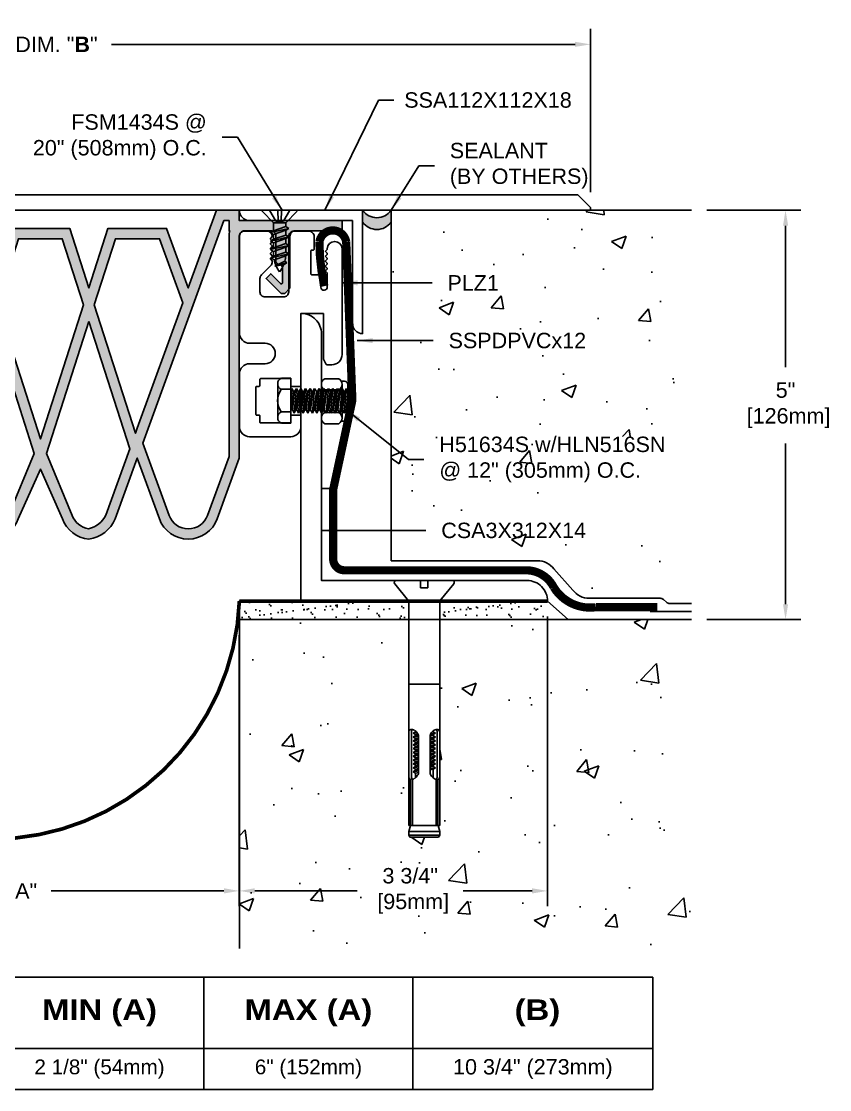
# Model space of a CAD drawing. Header units: inches. Extents: x -5.6 to 52.3, y -10.7 to 2.3.
# Drawn here: x 8.87 to 18.7, y -10.7 to 2.3 of the extents above; entities that cross this region are included whole.
import ezdxf

# ---------------------------------------------------------------- set-up
doc = ezdxf.new("R2010")
doc.units = ezdxf.units.IN
doc.header["$MEASUREMENT"] = 0
for name, color, linetype in [('Anchors', 4, 'Continuous'), ('Conditions', 1, 'Continuous'), ('Dimensions', 3, 'Continuous'), ('Fillers', 2, 'Continuous'), ('Metals', 7, 'Continuous'), ('Seal', 5, 'Continuous'), ('Text', 2, 'Continuous')]:
    doc.layers.add(name, color=color, linetype=linetype)
doc.styles.add('ARIAL', font='arial.ttf')
doc.styles.add('Arial Bold', font='')
doc.styles.get('Arial Bold').set_extended_font_data('Arial Black')
doc.dimstyles.new('Arial', dxfattribs={"dimscale": 1.5, "dimtxt": 0.125, "dimasz": 0.125, "dimexe": 0.125, "dimexo": 0.125, "dimgap": 0.125, "dimtad": 0, "dimtih": 1, "dimtoh": 1, "dimdec": 4, "dimzin": 0, "dimdsep": 46, "dimlunit": 4, "dimtxsty": 'ARIAL', "dimcen": 0.125, "dimadec": 0, "dimazin": 0, "dimtfac": 1, "dimtdec": 4, "dimtofl": 0, "dimtmove": 0, "dimatfit": 3, "dimfxl": 0, "dimfrac": 2, "dimtolj": 1, "dimtzin": 0, "dimarcsym": 0})
pattern_1 = [(37.5, (-1.61179, -9.02077), (-0.0062993, 0.1926824), [0, -0.152, 0, -0.17, 0, -0.1625]), (7.5, (-1.6118, -9.02077), (0.1769777, 0.2822146), [0, -0.082, 0, -0.137, 0, -0.0525]), (327.5, (-1.73479, -9.02077), (0.3114142, 0.0005659), [0, -0.05, 0, -0.18, 0, -0.235]), (317.5, (-1.7348, -9.02077), (0.3006127, 0.0877676), [0, -0.025, 0, -0.118, 0, -0.135])]
pattern_2 = [(50, (-1.6118, -9.0208), (1.79315, -0.15688), [0.1875, -2.0625]), (355, (-1.6118, -9.0208), (-0.34688, 1.88048), [0.15, -1.65]), (100.451, (-1.4624, -9.0338), (1.44627, 1.7236), [0.15935, -1.75286]), (46.184, (-1.6118, -8.5208), (2.6681, -0.4138), [0.28125, -3.09375]), (96.636, (-1.3894, -8.5553), (2.33666, 2.4353), [0.23903, -2.62928]), (351.184, (-1.6118, -8.5208), (2.33665, 2.4353), [0.225, -2.475]), (21, (-1.3618, -8.6458), (1.49227, -1.00655), [0.1875, -2.0625]), (326, (-1.3618, -8.6458), (0.60829, 1.81288), [0.15, -1.65]), (71.451, (-1.2374, -8.7297), (2.10056, 0.80633), [0.15935, -1.75286]), (37.5, (-1.6118, -9.0208), (0.0304, 0.832235), [0, -1.63, 0, -1.675, 0, -1.65625]), (7.5, (-1.6118, -9.0208), (0.657674, 0.98603), [0, -0.955, 0, -1.5925, 0, -0.63125]), (327.5, (-2.1693, -9.0208), (1.334556, -0.056387), [0, -0.625, 0, -1.95, 0, -2.5875]), (317.5, (-2.4193, -9.0208), (1.457965, 0.25026), [0, -0.8125, 0, -1.295, 0, -1.8375])]

# ---------------------------------------------------------------- blocks, each defined once
blk = doc.blocks.new('PLZ1')
blk.add_lwpolyline([(0.265, 0, -0.414214), (0.275, -0.01), (0.275, -0.56, 0.131652), (0.276, -0.565), (0.308, -0.62, 0.267949), (0.317, -0.625), (0.375, -0.625, 0.414214), (0.5, -0.5), (0.5, 0.785, 1), (0.32, 0.785, -0.198912), (0.317, 0.778), (0.301, 0.762, 0.414214), (0.301, 0.748), (0.317, 0.732, -0.198912), (0.32, 0.725, -0.198912), (0.317, 0.718), (0.301, 0.702, 0.414214), (0.301, 0.688), (0.317, 0.672, -0.198912), (0.32, 0.665, -0.198912), (0.317, 0.658), (0.301, 0.642, 0.414214), (0.301, 0.628), (0.317, 0.612, -0.198912), (0.32, 0.605, -0.198912), (0.317, 0.598), (0.301, 0.582, 0.414214), (0.301, 0.568), (0.317, 0.552, -0.198912), (0.32, 0.545, -0.198912), (0.317, 0.538), (0.301, 0.522, 0.414214), (0.301, 0.508), (0.317, 0.492, -0.198912), (0.32, 0.485), (0.32, 0.322, -0.93609), (0.24, 0.317), (0.221, 0.461, 0.376062), (0.211, 0.47), (0.13, 0.47, -0.414214), (0.12, 0.48), (0.12, 0.76, -0.414214), (0.13, 0.77), (0.15, 0.77, 0.414214), (0.16, 0.78), (0.16, 0.937, 0.414214), (0.097, 1), (-0.088, 1, 0.414214), (-0.15, 0.937), (-0.15, 0.262, -0.414214), (-0.213, 0.2), (-0.438, 0.2, -0.414214), (-0.5, 0.262), (-0.5, 0.424, -0.198912), (-0.482, 0.468), (-0.368, 0.582, 0.198912), (-0.35, 0.626), (-0.35, 0.637, 0.198912), (-0.353, 0.645), (-0.369, 0.66, -0.414214), (-0.369, 0.675), (-0.353, 0.69, 0.198912), (-0.35, 0.697, 0.198912), (-0.353, 0.705), (-0.369, 0.72, -0.414214), (-0.369, 0.735), (-0.353, 0.75, 0.198912), (-0.35, 0.757, 0.198912), (-0.353, 0.765), (-0.369, 0.78, -0.414214), (-0.369, 0.795), (-0.353, 0.81, 0.198912), (-0.35, 0.817, 0.198912), (-0.353, 0.825), (-0.369, 0.84, -0.414214), (-0.369, 0.855), (-0.353, 0.87, 0.198912), (-0.35, 0.877, 0.198912), (-0.353, 0.885), (-0.369, 0.9, -0.414214), (-0.369, 0.915), (-0.353, 0.93, 0.198912), (-0.35, 0.937, 0.414214), (-0.413, 1), (-0.688, 1, 0.414214), (-0.75, 0.937), (-0.75, -0.238, 0.414214), (-0.625, -0.363), (-0.438, -0.363, -1), (-0.438, -0.613), (-0.625, -0.613, 0.414214), (-0.75, -0.737), (-0.75, -1.375, 0.414214), (-0.625, -1.5), (-0.125, -1.5, 0.414214), (0, -1.375), (0, -1.248, 0.414214), (-0.01, -1.238), (-0.115, -1.238, 0.414214), (-0.125, -1.248), (-0.125, -1.323, -0.414214), (-0.135, -1.333), (-0.49, -1.333, -0.414214), (-0.5, -1.323), (-0.5, -1.248, 0.414214), (-0.51, -1.238), (-0.54, -1.238, -0.414214), (-0.55, -1.228), (-0.55, -0.898, -0.414214), (-0.54, -0.888), (-0.51, -0.888, 0.414214), (-0.5, -0.878), (-0.5, -0.803, -0.414214), (-0.49, -0.793), (-0.135, -0.793, -0.414214), (-0.125, -0.803), (-0.125, -0.878, 0.414214), (-0.115, -0.888), (-0.01, -0.888, 0.414214), (0, -0.878), (0, -0.01, -0.414214), (0.01, 0)], format="xyb", close=True)
blk = doc.blocks.new('SSSA38278')
for p, q in [((-0.341, 0), (-0.045, 0)), ((-0.045, 0), (-0.045, -0.09)), ((0.045, 0), (0.341, 0)), ((0.045, 0), (0.045, -0.09)), ((-0.191, -0.246), (-0.36, -0.039)), ((-0.045, -0.09), (0.045, -0.09)), ((0.191, -0.246), (0.36, -0.039)), ((-0.187, -0.256), (-0.187, -2.982)), ((0.188, -0.256), (0.188, -2.982)), ((-0.187, -1.262), (0.188, -1.262)), ((-0.157, -1.843), (-0.157, -2.387)), ((-0.135, -1.857), (-0.108, -1.84)), ((-0.135, -1.857), (-0.089, -1.849)), ((-0.135, -1.857), (-0.108, -1.873)), ((-0.135, -1.904), (-0.108, -1.887)), ((-0.135, -1.904), (-0.071, -1.893)), ((-0.135, -1.904), (-0.108, -1.92)), ((-0.135, -1.951), (-0.108, -1.934)), ((-0.135, -1.951), (-0.07, -1.94)), ((-0.108, -1.83), (-0.108, -1.84)), ((-0.108, -1.84), (-0.098, -1.838)), ((-0.078, -1.867), (-0.108, -1.873)), ((-0.108, -1.873), (-0.108, -1.887)), ((-0.108, -1.887), (-0.073, -1.88)), ((-0.07, -1.912), (-0.108, -1.92)), ((-0.108, -1.92), (-0.108, -1.934)), ((-0.108, -1.934), (-0.07, -1.926)), ((-0.07, -1.896), (-0.07, -2.334)), ((0.071, -1.895), (0.108, -1.887)), ((0.071, -1.896), (0.071, -2.334)), ((0.071, -1.915), (0.135, -1.904)), ((0.071, -1.915), (0.135, -1.904)), ((0.108, -1.92), (0.071, -1.928)), ((0.071, -1.942), (0.108, -1.934)), ((0.108, -1.873), (0.072, -1.881)), ((0.078, -1.867), (0.135, -1.857)), ((0.093, -1.844), (0.108, -1.84)), ((0.108, -1.83), (0.108, -1.84)), ((0.135, -1.857), (0.108, -1.84)), ((0.135, -1.857), (0.108, -1.873)), ((0.108, -1.873), (0.108, -1.887)), ((0.135, -1.904), (0.108, -1.887)), ((0.135, -1.904), (0.108, -1.92)), ((0.108, -1.92), (0.108, -1.934)), ((0.135, -1.951), (0.108, -1.934)), ((0.158, -1.843), (0.158, -2.387)), ((-0.135, -1.951), (-0.108, -1.967)), ((-0.135, -1.998), (-0.108, -1.981)), ((-0.135, -1.998), (-0.07, -1.986)), ((-0.135, -1.998), (-0.108, -2.014)), ((-0.135, -2.044), (-0.108, -2.028)), ((-0.135, -2.044), (-0.07, -2.033)), ((-0.135, -2.044), (-0.108, -2.061)), ((-0.135, -2.091), (-0.108, -2.075)), ((-0.07, -1.959), (-0.108, -1.967)), ((-0.108, -1.967), (-0.108, -1.981)), ((-0.108, -1.981), (-0.07, -1.973)), ((-0.07, -2.006), (-0.108, -2.014)), ((-0.108, -2.014), (-0.108, -2.028)), ((-0.108, -2.028), (-0.07, -2.02)), ((-0.07, -2.053), (-0.108, -2.061)), ((-0.108, -2.061), (-0.108, -2.075)), ((-0.108, -2.075), (-0.07, -2.067)), ((0.071, -1.962), (0.135, -1.951)), ((0.108, -1.967), (0.071, -1.975)), ((0.071, -1.989), (0.108, -1.981)), ((0.071, -2.009), (0.135, -1.998)), ((0.108, -2.014), (0.071, -2.022)), ((0.071, -2.036), (0.108, -2.028)), ((0.071, -2.056), (0.135, -2.044)), ((0.108, -2.061), (0.071, -2.069)), ((0.071, -2.083), (0.108, -2.075)), ((0.135, -1.951), (0.108, -1.967)), ((0.108, -1.967), (0.108, -1.981)), ((0.135, -1.998), (0.108, -1.981)), ((0.135, -1.998), (0.108, -2.014)), ((0.108, -2.014), (0.108, -2.028)), ((0.135, -2.044), (0.108, -2.028)), ((0.135, -2.044), (0.108, -2.061)), ((0.108, -2.061), (0.108, -2.075)), ((0.135, -2.091), (0.108, -2.075)), ((-0.135, -2.091), (-0.07, -2.08)), ((-0.135, -2.091), (-0.108, -2.108)), ((-0.135, -2.138), (-0.108, -2.122)), ((-0.135, -2.138), (-0.07, -2.127)), ((-0.135, -2.138), (-0.108, -2.155)), ((-0.135, -2.185), (-0.108, -2.169)), ((-0.135, -2.185), (-0.07, -2.174)), ((-0.135, -2.185), (-0.108, -2.202)), ((-0.07, -2.1), (-0.108, -2.108)), ((-0.108, -2.108), (-0.108, -2.122)), ((-0.108, -2.122), (-0.07, -2.114)), ((-0.07, -2.147), (-0.108, -2.155)), ((-0.108, -2.155), (-0.108, -2.169)), ((-0.108, -2.169), (-0.07, -2.16)), ((-0.07, -2.193), (-0.108, -2.202)), ((-0.108, -2.202), (-0.108, -2.215)), ((-0.108, -2.215), (-0.07, -2.207)), ((0.071, -2.103), (0.135, -2.091)), ((0.108, -2.108), (0.071, -2.116)), ((0.071, -2.13), (0.108, -2.122)), ((0.071, -2.149), (0.135, -2.138)), ((0.108, -2.155), (0.071, -2.163)), ((0.071, -2.177), (0.108, -2.169)), ((0.071, -2.196), (0.135, -2.185)), ((0.108, -2.202), (0.071, -2.21)), ((0.135, -2.091), (0.108, -2.108)), ((0.108, -2.108), (0.108, -2.122)), ((0.135, -2.138), (0.108, -2.122)), ((0.135, -2.138), (0.108, -2.155)), ((0.108, -2.155), (0.108, -2.169)), ((0.135, -2.185), (0.108, -2.169)), ((0.135, -2.185), (0.108, -2.202)), ((0.108, -2.202), (0.108, -2.215)), ((-0.135, -2.232), (-0.108, -2.215)), ((-0.135, -2.232), (-0.07, -2.221)), ((-0.135, -2.232), (-0.108, -2.248)), ((-0.135, -2.279), (-0.108, -2.262)), ((-0.135, -2.279), (-0.07, -2.268)), ((-0.135, -2.279), (-0.108, -2.295)), ((-0.135, -2.326), (-0.108, -2.309)), ((-0.135, -2.326), (-0.07, -2.315)), ((-0.135, -2.326), (-0.108, -2.342)), ((-0.07, -2.24), (-0.108, -2.248)), ((-0.108, -2.248), (-0.108, -2.262)), ((-0.108, -2.262), (-0.07, -2.254)), ((-0.07, -2.287), (-0.108, -2.295)), ((-0.108, -2.295), (-0.108, -2.309)), ((-0.108, -2.309), (-0.07, -2.301)), ((-0.07, -2.334), (-0.108, -2.342)), ((0.071, -2.224), (0.108, -2.215)), ((0.071, -2.243), (0.135, -2.232)), ((0.108, -2.248), (0.071, -2.257)), ((0.071, -2.27), (0.108, -2.262)), ((0.071, -2.29), (0.135, -2.279)), ((0.108, -2.295), (0.071, -2.303)), ((0.135, -2.232), (0.108, -2.215)), ((0.135, -2.232), (0.108, -2.248)), ((0.108, -2.248), (0.108, -2.262)), ((0.135, -2.279), (0.108, -2.262)), ((0.135, -2.279), (0.108, -2.295)), ((0.108, -2.295), (0.108, -2.401)), ((-0.166, -2.42), (-0.166, -2.982)), ((-0.143, -2.42), (-0.143, -2.982)), ((-0.108, -2.342), (-0.108, -2.401)), ((0.143, -2.42), (0.143, -2.982)), ((0.166, -2.42), (0.166, -2.982)), ((-0.187, -3.053), (-0.168, -2.982)), ((-0.187, -2.982), (0.188, -2.982)), ((0.168, -2.982), (0.188, -3.053)), ((-0.187, -3.053), (0.188, -3.053)), ((-0.187, -3.053), (-0.187, -3.099)), ((-0.187, -3.099), (0.188, -3.099)), ((-0.187, -3.099), (-0.174, -3.123)), ((0.188, -3.099), (0.174, -3.123)), ((0.188, -3.053), (0.188, -3.099)), ((-0.174, -3.123), (0.174, -3.123))]:
    blk.add_line(p, q)
for centre, radius, start, end in [((-0.341, -0.024), 0.0239, 90, 219.032), ((0.341, -0.024), 0.0239, 320.968, 90), ((-0.202, -0.256), 0.015, 0, 39.1666), ((0.203, -0.256), 0.015, 140.8334, 180), ((-0.159, -1.839), 0.0276, 135, 168.9394), ((-0.159, -1.839), 0.0276, 101.0606, 135), ((-0.155, -1.863), 0.0524, 76.6123, 101.0606), ((-0.129, -1.839), 0.0276, 135, 168.9394), ((-0.129, -1.839), 0.0276, 110.9085, 135), ((-0.161, -1.888), 0.0783, 59.3028, 76.6123), ((0.161, -1.888), 0.0783, 103.3877, 120.6972), ((0.129, -1.839), 0.0276, 45, 69.0915), ((0.155, -1.863), 0.0524, 78.9394, 103.3877), ((0.129, -1.839), 0.0276, 11.0606, 45), ((0.159, -1.839), 0.0276, 45, 78.9394), ((0.159, -1.839), 0.0276, 11.0606, 45), ((-0.135, -1.843), 0.0524, 168.9394, 180), ((-0.105, -1.843), 0.0524, 168.9394, 180), ((-0.179, -1.919), 0.114, 45, 59.3028), ((-0.179, -1.919), 0.114, 30.6972, 45), ((-0.148, -1.901), 0.0783, 13.3877, 30.6972), ((-0.123, -1.895), 0.0524, 358.2993, 13.3877), ((0.123, -1.895), 0.0524, 166.6123, 181.7007), ((0.148, -1.901), 0.0783, 149.3028, 166.6123), ((0.179, -1.919), 0.114, 135, 149.3028), ((0.179, -1.919), 0.114, 120.6972, 135), ((0.105, -1.843), 0.0524, 360, 11.0606), ((0.135, -1.843), 0.0524, 0, 11.0606), ((-0.123, -2.335), 0.0524, 346.6123, 1.7007), ((0.123, -2.335), 0.0524, 178.2993, 193.3877), ((-0.135, -2.387), 0.0524, 180, 191.0606), ((-0.159, -2.392), 0.0276, 191.0606, 225), ((-0.159, -2.392), 0.0276, 225, 258.9394), ((-0.155, -2.367), 0.0524, 258.9394, 283.3877), ((-0.105, -2.387), 0.0524, 180, 191.0606), ((-0.129, -2.392), 0.0276, 191.0606, 225), ((-0.129, -2.392), 0.0276, 225, 249.0915), ((-0.161, -2.342), 0.0783, 283.3877, 300.6972), ((-0.179, -2.311), 0.114, 300.6972, 315), ((-0.179, -2.311), 0.114, 315, 329.3028), ((-0.148, -2.329), 0.0783, 329.3028, 346.6123), ((0.148, -2.329), 0.0783, 193.3877, 210.6972), ((0.179, -2.311), 0.114, 210.6972, 225), ((0.179, -2.311), 0.114, 225, 239.3028), ((0.161, -2.342), 0.0783, 239.3028, 256.6123), ((0.129, -2.392), 0.0276, 290.9085, 315), ((0.155, -2.367), 0.0524, 256.6123, 281.0606), ((0.129, -2.392), 0.0276, 315, 348.9394), ((0.105, -2.387), 0.0524, 348.9394, 0), ((0.159, -2.392), 0.0276, 281.0606, 315), ((0.159, -2.392), 0.0276, 315, 348.9394), ((0.135, -2.387), 0.0524, 348.9394, 360)]:
    blk.add_arc(centre, radius, start, end)
blk = doc.blocks.new('*D2')
at = {"layer": 'Defpoints', "color": 0}
for p in [(5.5, -5.603), (11.522, -5.603), (11.522, -8.281)]:
    blk.add_point(p, dxfattribs=at)
at = {"layer": 'Dimensions', "color": 0, "lineweight": -2}
for p, q in [((5.5, -5.79), (5.5, -8.468)), ((11.522, -5.79), (11.522, -8.468)), ((5.688, -8.281), (7.904, -8.281)), ((11.335, -8.281), (9.233, -8.281))]:
    blk.add_line(p, q, dxfattribs=at)
at = {"layer": 'Dimensions', "color": 0}
for points in [[(5.688, -8.249), (5.688, -8.312), (5.5, -8.281)], [(11.335, -8.249), (11.335, -8.312), (11.522, -8.281)]]:
    blk.add_solid(points, dxfattribs=at)
at = {"layer": 'Dimensions', "color": 0, "insert": (8.569, -8.281), "char_height": 0.1875, "attachment_point": 5, "style": 'ARIAL'}
blk.add_mtext('\\A1;DIM. "A"', dxfattribs=at)
blk = doc.blocks.new('*D5')
at = {"layer": 'Defpoints', "color": 0}
for p in [(15.272, -4.755), (11.522, -4.98), (15.272, -8.281)]:
    blk.add_point(p, dxfattribs=at)
at = {"layer": 'Dimensions', "color": 0, "lineweight": -2}
for p, q in [((15.272, -4.943), (15.272, -8.468)), ((11.522, -5.168), (11.522, -8.468)), ((11.71, -8.281), (12.957, -8.281)), ((15.085, -8.281), (14.244, -8.281))]:
    blk.add_line(p, q, dxfattribs=at)
at = {"layer": 'Dimensions', "color": 0}
for points in [[(11.71, -8.249), (11.71, -8.312), (11.522, -8.281)], [(15.085, -8.249), (15.085, -8.312), (15.272, -8.281)]]:
    blk.add_solid(points, dxfattribs=at)
at = {"layer": 'Dimensions', "color": 0, "insert": (13.601, -8.281), "char_height": 0.1875, "attachment_point": 5, "style": 'ARIAL'}
blk.add_mtext('\\A1;3 3/4"\\P [95mm]', dxfattribs=at)
blk = doc.blocks.new('*D11')
at = {"layer": 'Defpoints', "color": 0}
for p in [(17.022, 0), (17.022, -4.98), (18.168, -4.98)]:
    blk.add_point(p, dxfattribs=at)
at = {"layer": 'Dimensions', "color": 0, "lineweight": -2}
for p, q in [((17.21, 0), (18.356, 0)), ((18.168, -0.188), (18.168, -1.909)), ((18.168, -4.793), (18.168, -2.837)), ((17.21, -4.98), (18.356, -4.98))]:
    blk.add_line(p, q, dxfattribs=at)
at = {"layer": 'Dimensions', "color": 0}
for points in [[(18.137, -0.188), (18.2, -0.188), (18.168, 0)], [(18.137, -4.793), (18.2, -4.793), (18.168, -4.98)]]:
    blk.add_solid(points, dxfattribs=at)
at = {"layer": 'Dimensions', "color": 0, "insert": (18.168, -2.373), "char_height": 0.1875, "attachment_point": 5, "style": 'ARIAL'}
blk.add_mtext('\\A1;5"\\P [126mm]', dxfattribs=at)
blk = doc.blocks.new('CSA3X312X14')
blk.add_lwpolyline([(0.25, 3.25, 0.414214), (0, 3.5), (0, 0), (3, 0, 0.414214), (2.75, 0.25), (0.25, 0.25)], format="xyb", close=True)
blk = doc.blocks.new('SSA112X112X18')
blk.add_lwpolyline([(0, 0), (-1.5, 0), (-1.5, -1.5, 0.414214), (-1.375, -1.375), (-1.375, -0.125), (-0.125, -0.125, 0.414214)], format="xyb", close=True)
blk = doc.blocks.new('Sealant')
blk.add_hatch(color=253).paths.add_polyline_path([(0, 0, -0.522486), (-0.347, 0), (-0.347, -0.143, 0.522486), (0, -0.143)])
for centre in [(-0.174, 0.121), (-0.174, -0.022)]:
    blk.add_arc(centre, 0.211, 214.8271, 325.1729)
blk = doc.blocks.new('FSM1434S')
for p, q in [((0.202, 0), (-0.202, 0)), ((-0.122, 0), (-0.046, -0.132)), ((-0.024, 0), (-0.019, -0.132)), ((0.024, 0), (0.019, -0.132)), ((0.122, 0), (0.046, -0.132)), ((-0.209, -0.016), (-0.075, -0.154)), ((0.209, -0.016), (0.075, -0.154)), ((-0.112, -0.221), (-0.075, -0.2)), ((0.113, -0.273), (-0.112, -0.221)), ((-0.112, -0.221), (-0.075, -0.243)), ((-0.075, -0.154), (0.075, -0.154)), ((-0.075, -0.154), (-0.075, -0.2)), ((0.075, -0.251), (-0.075, -0.2)), ((-0.075, -0.243), (-0.075, -0.246)), ((-0.075, -0.243), (-0.075, -0.303)), ((-0.075, -0.243), (0.075, -0.295)), ((-0.046, -0.132), (0.046, -0.132)), ((0.075, -0.154), (0.075, -0.251)), ((0.113, -0.273), (0.075, -0.251)), ((-0.112, -0.325), (-0.075, -0.303)), ((0.113, -0.376), (-0.112, -0.325)), ((-0.112, -0.325), (-0.075, -0.346)), ((0.075, -0.354), (-0.075, -0.303)), ((-0.075, -0.346), (0.075, -0.398)), ((-0.075, -0.346), (-0.075, -0.406)), ((0.113, -0.273), (0.075, -0.295)), ((0.075, -0.295), (0.075, -0.298)), ((0.075, -0.295), (0.075, -0.354)), ((0.113, -0.376), (0.075, -0.354)), ((0.113, -0.376), (0.075, -0.398)), ((-0.112, -0.428), (-0.075, -0.406)), ((0.113, -0.479), (-0.112, -0.428)), ((-0.112, -0.428), (-0.075, -0.449)), ((-0.112, -0.531), (-0.075, -0.509)), ((0.075, -0.458), (-0.075, -0.406)), ((-0.075, -0.509), (-0.075, -0.449)), ((-0.075, -0.449), (0.075, -0.501)), ((0.073, -0.56), (-0.075, -0.509)), ((0.075, -0.398), (0.075, -0.458)), ((0.113, -0.479), (0.075, -0.458)), ((0.113, -0.479), (0.075, -0.501)), ((0.075, -0.524), (0.075, -0.501)), ((0.105, -0.581), (-0.112, -0.531)), ((-0.112, -0.531), (-0.075, -0.553)), ((-0.089, -0.64), (-0.063, -0.619)), ((0.058, -0.681), (-0.089, -0.64)), ((-0.089, -0.64), (-0.051, -0.661)), ((-0.075, -0.553), (0.067, -0.602)), ((0.058, -0.681), (-0.063, -0.619)), ((0.105, -0.581), (0.067, -0.602)), ((0.105, -0.581), (0.073, -0.56)), ((-0.051, -0.661), (0.058, -0.681))]:
    blk.add_line(p, q)
for centre, radius, start, end in [((-0.202, -0.01), 0.0096, 90, 224.3206), ((0.202, -0.01), 0.0096, 315.6794, 90), ((0.298, -0.526), 0.373, 184.1974, 194.4309), ((-0.298, -0.526), 0.373, 336.5004, 348.2654), ((-0.298, -0.526), 0.373, 354.6624, 0.1882), ((0.298, -0.526), 0.373, 201.2487, 216.9667), ((-0.298, -0.526), 0.373, 323.0333, 335.8104)]:
    blk.add_arc(centre, radius, start, end)
blk = doc.blocks.new('HLN516SN')
for p, q in [((-0.242, 0.244), (-0.242, 0.283)), ((-0.205, 0.32), (0.205, 0.32)), ((0.242, 0.244), (0.242, 0.283)), ((-0.274, 0.213), (-0.274, 0.04)), ((-0.205, 0.253), (0.205, 0.253)), ((-0.137, 0.04), (-0.137, 0.213)), ((0.137, 0.04), (0.137, 0.213)), ((0.274, 0.213), (0.274, 0.04)), ((-0.205, 0), (0.205, 0))]:
    blk.add_line(p, q)
for centre, radius, start, end in [((-0.205, 0.283), 0.037, 90, 180), ((0.205, 0.283), 0.037, 0, 90), ((-0.205, 0.175), 0.0783, 29.0208, 150.9792), ((0, 0.001), 0.253, 57.1911, 122.8089), ((0.205, 0.175), 0.0783, 29.0208, 150.9792), ((-0.205, 0.078), 0.0783, 209.0208, 330.9792), ((0, 0.253), 0.253, 237.1911, 302.8089), ((0.205, 0.078), 0.0783, 209.0208, 330.9792)]:
    blk.add_arc(centre, radius, start, end)
blk = doc.blocks.new('H51634S')
for p, q in [((-0.206, 0.158), (0.206, 0.158)), ((-0.275, 0.114), (-0.275, 0)), ((-0.275, 0), (0.275, 0)), ((-0.15, -0.013), (-0.127, 0)), ((-0.15, -0.013), (-0.008, 0)), ((-0.138, 0), (-0.138, 0.114)), ((0.124, 0), (0.113, -0.007)), ((0.137, 0), (0.137, 0.114)), ((0.275, 0.114), (0.275, 0)), ((-0.15, -0.013), (-0.113, -0.034)), ((-0.15, -0.069), (0.15, -0.041)), ((-0.15, -0.069), (-0.113, -0.047)), ((-0.15, -0.069), (-0.113, -0.09)), ((-0.15, -0.124), (0.15, -0.096)), ((-0.15, -0.124), (-0.113, -0.103)), ((-0.15, -0.124), (-0.113, -0.145)), ((0.113, -0.007), (-0.113, -0.034)), ((-0.113, -0.047), (0.113, -0.02)), ((-0.113, -0.047), (-0.113, -0.034)), ((0.113, -0.062), (-0.113, -0.09)), ((-0.113, -0.103), (0.113, -0.075)), ((-0.113, -0.103), (-0.113, -0.09)), ((0.113, -0.118), (-0.113, -0.145)), ((0.113, -0.02), (0.113, -0.007)), ((0.15, -0.041), (0.113, -0.02)), ((0.15, -0.041), (0.113, -0.062)), ((0.113, -0.075), (0.113, -0.062)), ((0.15, -0.096), (0.113, -0.075)), ((0.15, -0.096), (0.113, -0.118)), ((0.113, -0.131), (0.113, -0.118)), ((-0.15, -0.18), (0.15, -0.152)), ((-0.15, -0.18), (-0.113, -0.159)), ((-0.15, -0.18), (-0.113, -0.201)), ((-0.15, -0.235), (0.15, -0.208)), ((-0.15, -0.235), (-0.113, -0.214)), ((-0.15, -0.235), (-0.113, -0.257)), ((-0.113, -0.159), (0.113, -0.131)), ((-0.113, -0.159), (-0.113, -0.145)), ((0.113, -0.173), (-0.113, -0.201)), ((-0.113, -0.214), (0.113, -0.186)), ((-0.113, -0.214), (-0.113, -0.201)), ((0.113, -0.229), (-0.113, -0.257)), ((-0.113, -0.27), (0.113, -0.242)), ((-0.113, -0.27), (-0.113, -0.257)), ((0.15, -0.152), (0.113, -0.131)), ((0.15, -0.152), (0.113, -0.173)), ((0.113, -0.186), (0.113, -0.173)), ((0.15, -0.208), (0.113, -0.186)), ((0.15, -0.208), (0.113, -0.229)), ((0.113, -0.242), (0.113, -0.229)), ((0.15, -0.263), (0.113, -0.242)), ((-0.15, -0.291), (0.15, -0.263)), ((-0.15, -0.291), (-0.113, -0.27)), ((-0.15, -0.291), (-0.113, -0.312)), ((-0.15, -0.346), (0.15, -0.319)), ((-0.15, -0.346), (-0.113, -0.325)), ((-0.15, -0.346), (-0.113, -0.368)), ((-0.15, -0.402), (0.15, -0.374)), ((-0.15, -0.402), (-0.113, -0.381)), ((0.113, -0.284), (-0.113, -0.312)), ((-0.113, -0.325), (0.113, -0.297)), ((-0.113, -0.325), (-0.113, -0.312)), ((0.113, -0.34), (-0.113, -0.368)), ((-0.113, -0.381), (0.113, -0.353)), ((-0.113, -0.381), (-0.113, -0.368)), ((0.15, -0.263), (0.113, -0.284)), ((0.113, -0.297), (0.113, -0.284)), ((0.15, -0.319), (0.113, -0.297)), ((0.15, -0.319), (0.113, -0.34)), ((0.113, -0.353), (0.113, -0.34)), ((0.15, -0.374), (0.113, -0.353)), ((0.15, -0.374), (0.113, -0.395)), ((-0.15, -0.402), (-0.113, -0.423)), ((-0.15, -0.458), (0.15, -0.43)), ((-0.15, -0.458), (-0.113, -0.436)), ((-0.15, -0.458), (-0.113, -0.479)), ((-0.15, -0.513), (0.15, -0.485)), ((-0.15, -0.513), (-0.113, -0.492)), ((-0.15, -0.513), (-0.113, -0.534)), ((0.113, -0.395), (-0.113, -0.423)), ((-0.113, -0.436), (0.113, -0.409)), ((-0.113, -0.436), (-0.113, -0.423)), ((0.113, -0.451), (-0.113, -0.479)), ((-0.113, -0.492), (0.113, -0.464)), ((-0.113, -0.492), (-0.113, -0.479)), ((0.113, -0.507), (-0.113, -0.534)), ((-0.113, -0.547), (0.113, -0.52)), ((0.113, -0.409), (0.113, -0.395)), ((0.15, -0.43), (0.113, -0.409)), ((0.15, -0.43), (0.113, -0.451)), ((0.113, -0.464), (0.113, -0.451)), ((0.15, -0.485), (0.113, -0.464)), ((0.15, -0.485), (0.113, -0.507)), ((0.113, -0.52), (0.113, -0.507)), ((0.15, -0.541), (0.113, -0.52)), ((-0.15, -0.569), (0.15, -0.541)), ((-0.15, -0.569), (-0.113, -0.547)), ((-0.15, -0.569), (-0.113, -0.59)), ((-0.15, -0.624), (0.15, -0.596)), ((-0.15, -0.624), (-0.113, -0.603)), ((-0.15, -0.624), (-0.113, -0.645)), ((-0.113, -0.547), (-0.113, -0.534)), ((0.113, -0.562), (-0.113, -0.59)), ((-0.113, -0.603), (0.113, -0.575)), ((-0.113, -0.603), (-0.113, -0.59)), ((0.113, -0.618), (-0.113, -0.645)), ((-0.113, -0.659), (0.113, -0.631)), ((-0.113, -0.659), (-0.113, -0.645)), ((0.15, -0.541), (0.113, -0.562)), ((0.113, -0.575), (0.113, -0.562)), ((0.15, -0.596), (0.113, -0.575)), ((0.15, -0.596), (0.113, -0.618)), ((0.113, -0.631), (0.113, -0.618)), ((0.15, -0.652), (0.113, -0.631)), ((-0.15, -0.68), (0.15, -0.652)), ((-0.15, -0.68), (-0.113, -0.659)), ((-0.15, -0.68), (-0.113, -0.701)), ((-0.15, -0.735), (0.15, -0.708)), ((-0.15, -0.735), (-0.113, -0.714)), ((-0.15, -0.735), (-0.124, -0.75)), ((-0.124, -0.75), (0.06, -0.75)), ((0.113, -0.673), (-0.113, -0.701)), ((-0.113, -0.714), (0.113, -0.686)), ((-0.113, -0.714), (-0.113, -0.701)), ((0.113, -0.729), (-0.06, -0.75)), ((0.113, -0.729), (0.06, -0.75)), ((0.15, -0.652), (0.113, -0.673)), ((0.113, -0.686), (0.113, -0.673)), ((0.15, -0.708), (0.113, -0.686)), ((0.15, -0.708), (0.113, -0.729))]:
    blk.add_line(p, q)
for centre, radius, start, end in [((-0.206, 0.083), 0.0757, 24.7615, 155.2385), ((0, -0.078), 0.237, 54.5107, 125.4893), ((0.206, 0.083), 0.0757, 24.7615, 155.2385)]:
    blk.add_arc(centre, radius, start, end)
for p in [(-0.113, -0.047), (-0.113, -0.103), (-0.113, -0.159), (-0.113, -0.214), (-0.113, -0.27), (-0.113, -0.325), (-0.113, -0.381), (-0.113, -0.436), (-0.113, -0.492), (-0.113, -0.547), (-0.113, -0.603), (-0.113, -0.659), (-0.113, -0.714)]:
    blk.add_point(p)
blk = doc.blocks.new('*T19')
at = {"layer": 'Conditions', "color": 0, "linetype": 'ByBlock', "lineweight": -2}
for p, q in [((0, 0), (16.256, 0)), ((0, 0), (0, -1.369)), ((3.168, 0), (3.168, -1.369)), ((5.71, 0), (5.71, -1.369)), ((8.253, 0), (8.253, -1.369)), ((10.796, 0), (10.796, -1.369)), ((13.339, 0), (13.339, -1.369)), ((16.256, 0), (16.256, -1.369)), ((0, -0.869), (16.256, -0.869)), ((0, -1.369), (16.256, -1.369))]:
    blk.add_line(p, q, dxfattribs=at)
at = {"layer": 'Conditions', "color": 2, "attachment_point": 5}
for s, insert, char_height, width, style in [('{\\fArial Black|b0|i0|c0|p34;NOMINAL (A)}', (6.982, -0.434), 0.25, 2.42275, 'ARIAL'), ('{\\fArial Black|b0|i0|c0|p34;MIN (A)}', (9.525, -0.434), 0.25, 2.42275, 'ARIAL'), ('{\\fArial Black|b0|i0|c0|p34;MAX (A)}', (12.067, -0.434), 0.25, 2.42275, 'ARIAL'), (' (B)', (14.798, -0.434), 0.25, 2.79775, 'Arial Bold'), ('{\\fArial Black|b0|i0|c0|p34;MODEL}', (1.584, -0.434), 0.25, 3.04775, 'ARIAL'), ('{\\fArial Black|b0|i0|c0|p34;MOVEMENT}', (4.439, -0.434), 0.25, 2.42275, 'ARIAL'), ('SSPD-600 x 5P', (1.584, -1.119), 0.18, 3.04775, 'ARIAL'), ('3 7/8" (98mm)', (4.439, -1.119), 0.18, 2.42275, 'ARIAL'), ('3 1/2" (89mm)', (6.982, -1.119), 0.18, 2.42275, 'ARIAL'), ('2 1/8" (54mm)', (9.525, -1.119), 0.18, 2.42275, 'ARIAL'), ('6" (152mm)', (12.067, -1.119), 0.18, 2.42275, 'ARIAL'), ('10 3/4" (273mm)', (14.798, -1.119), 0.1875, 2.79775, 'ARIAL')]:
    blk.add_mtext(s, dxfattribs=dict(at, insert=insert, char_height=char_height, width=width, style=style))
blk = doc.blocks.new('SSPD600')
h = blk.add_hatch(color=256)
h.paths.add_polyline_path([(4.029, 0.03), (3.314, 0.03), (3.082, -0.694), (2.85, 0.03), (2.134, 0.03), (1.871, -0.694), (1.528, 0.25), (1.25, 0.25), (1.25, 0.125), (0, 0.125), (0, 0), (0.571, 0, -0.414214), (0.634, -0.063), (0.634, -0.697), (0.697, -0.76), (0.742, -0.76), (0.924, -0.578), (0.868, -0.521), (0.75, -0.639, -0.668179), (0.724, -0.629), (0.724, -0.45, -0.414214), (0.764, -0.41, 0.414214), (0.804, -0.37), (0.804, -0.063, -0.414214), (0.867, 0), (1.187, 0, -0.414214), (1.25, -0.063), (1.25, -2.765), (1.519, -3.503, 0.315299), (1.871, -3.75, 0.315299), (2.223, -3.503), (2.492, -2.765), (2.761, -3.503, 0.292514), (3.082, -3.749, 0.274694), (3.403, -3.503), (3.671, -2.898), (3.94, -3.503, 0.292514), (4.261, -3.749, 0.298466), (4.582, -3.503), (4.851, -2.898), (5.12, -3.503, 0.292514), (5.441, -3.749, 0.264013), (5.762, -3.503), (6.03, -2.765), (6.299, -3.503, 0.315299), (6.651, -3.75, 0.315299), (7.004, -3.503), (7.272, -2.765), (7.272, -0.063, -0.414214), (7.335, 0), (7.655, 0, -0.414214), (7.718, -0.063), (7.718, -0.37, 0.414214), (7.758, -0.41, -0.414214), (7.798, -0.45), (7.798, -0.629, -0.668179), (7.773, -0.639), (7.655, -0.521), (7.598, -0.578), (7.78, -0.76), (7.825, -0.76), (7.888, -0.697), (7.888, -0.063, -0.414214), (7.951, 0), (8.522, 0), (8.522, 0.125), (7.272, 0.125), (7.272, 0.25), (6.995, 0.25), (6.651, -0.694), (6.388, 0.03), (5.673, 0.03), (5.441, -0.694), (5.209, 0.03), (4.493, 0.03), (4.261, -0.694)])
h.paths.add_polyline_path([(4.196, -0.898), (3.671, -2.532), (3.147, -0.898), (3.405, -0.095), (3.938, -0.095)], flags=16)
h.paths.add_polyline_path([(4.585, -0.095), (5.117, -0.095), (5.375, -0.898), (4.851, -2.532), (4.327, -0.898)], flags=16)
h.paths.add_polyline_path([(4.261, -1.103), (4.777, -2.71), (4.465, -3.461, -0.288275), (4.262, -3.623, -0.281903), (4.058, -3.461), (3.746, -2.71)], flags=16)
h.paths.add_polyline_path([(3.016, -0.898), (2.515, -2.462), (1.938, -0.876), (2.222, -0.095), (2.758, -0.095)], flags=16)
h.paths.add_polyline_path([(3.082, -1.103), (3.597, -2.71), (3.286, -3.458, -0.260324), (3.08, -3.623, -0.279008), (2.878, -3.461), (2.584, -2.653)], flags=16)
h.paths.add_polyline_path([(5.764, -0.095), (6.301, -0.095), (6.585, -0.876), (6.03, -2.4), (6.008, -2.462), (5.506, -0.898)], flags=16)
h.paths.add_polyline_path([(5.441, -1.103), (5.938, -2.653), (5.646, -3.457, -0.248103), (5.438, -3.623, -0.277706), (5.237, -3.461), (4.925, -2.71)], flags=16)
h.paths.add_polyline_path([(1.871, -1.059), (2.425, -2.583), (2.106, -3.461, -0.315299), (1.871, -3.625, -0.315299), (1.636, -3.461), (1.375, -2.743), (1.375, -2.422)], flags=16)
h.paths.add_polyline_path([(1.804, -0.876), (1.375, -2.056), (1.375, -0.063, 0.085638), (1.364, 0), (1.375, 0), (1.375, 0.125), (1.44, 0.125)], flags=16)
h.paths.add_polyline_path([(7.082, 0.125), (7.147, 0.125), (7.147, 0), (7.158, 0, 0.085638), (7.147, -0.063), (7.147, -2.743), (6.886, -3.461, -0.315299), (6.651, -3.625, -0.315299), (6.417, -3.461), (6.097, -2.583)], flags=17)
for points in [[(7.272, -0.063, -0.414214), (7.335, 0), (7.655, 0, -0.414214), (7.718, -0.063), (7.718, -0.37, 0.414214), (7.758, -0.41, -0.414214), (7.798, -0.45), (7.798, -0.629, -0.668179), (7.773, -0.639), (7.655, -0.521), (7.598, -0.578), (7.78, -0.76), (7.825, -0.76), (7.888, -0.697), (7.888, -0.063, -0.414214), (7.951, 0), (8.522, 0), (8.522, 0.125), (7.272, 0.125), (7.272, 0.25), (6.995, 0.25), (6.651, -0.694), (6.388, 0.03), (5.673, 0.03), (5.441, -0.694), (5.209, 0.03), (4.493, 0.03), (4.261, -0.694), (4.029, 0.03), (3.314, 0.03), (3.082, -0.694), (2.85, 0.03), (2.134, 0.03), (1.871, -0.694), (1.528, 0.25), (1.25, 0.25), (1.25, 0.125), (0, 0.125), (0, 0), (0.571, 0, -0.414214), (0.634, -0.063), (0.634, -0.697), (0.697, -0.76), (0.742, -0.76), (0.924, -0.578), (0.868, -0.521), (0.75, -0.639, -0.668179), (0.724, -0.629), (0.724, -0.45, -0.414214), (0.764, -0.41, 0.414214), (0.804, -0.37), (0.804, -0.063, -0.414214), (0.867, 0), (1.187, 0, -0.414214), (1.25, -0.063), (1.25, -2.765), (1.519, -3.503, 0.315299), (1.871, -3.75, 0.315299), (2.223, -3.503), (2.492, -2.765), (2.761, -3.503, 0.292514), (3.082, -3.749, 0.274694), (3.403, -3.503), (3.671, -2.898), (3.94, -3.503, 0.292514), (4.261, -3.749, 0.298466), (4.582, -3.503), (4.851, -2.898), (5.12, -3.503, 0.292514), (5.441, -3.749, 0.264013), (5.762, -3.503), (6.03, -2.765), (6.299, -3.503, 0.315299), (6.651, -3.75, 0.315299), (7.004, -3.503), (7.272, -2.765)], [(1.804, -0.876), (1.375, -2.056), (1.375, -0.063, 0.085638), (1.364, 0), (1.375, 0), (1.375, 0.125), (1.44, 0.125)], [(7.082, 0.125), (7.147, 0.125), (7.147, 0), (7.158, 0, 0.085638), (7.147, -0.063), (7.147, -2.743), (6.886, -3.461, -0.315299), (6.651, -3.625, -0.315299), (6.417, -3.461), (6.097, -2.583)], [(1.871, -1.059), (2.425, -2.583), (2.106, -3.461, -0.315299), (1.871, -3.625, -0.315299), (1.636, -3.461), (1.375, -2.743), (1.375, -2.422)], [(3.082, -1.103), (3.597, -2.71), (3.286, -3.458, -0.260324), (3.08, -3.623, -0.279008), (2.878, -3.461), (2.584, -2.653)], [(4.261, -1.103), (4.777, -2.71), (4.465, -3.461, -0.288275), (4.262, -3.623, -0.281903), (4.058, -3.461), (3.746, -2.71)], [(5.441, -1.103), (5.938, -2.653), (5.646, -3.457, -0.248103), (5.438, -3.623, -0.277706), (5.237, -3.461), (4.925, -2.71)]]:
    blk.add_lwpolyline(points, format="xyb", close=True)
for points in [[(2.222, -0.095), (2.758, -0.095), (3.016, -0.898), (2.515, -2.462), (1.938, -0.876)], [(3.147, -0.898), (3.405, -0.095), (3.938, -0.095), (4.196, -0.898), (3.671, -2.532)], [(4.327, -0.898), (4.585, -0.095), (5.117, -0.095), (5.375, -0.898), (4.851, -2.532)], [(5.506, -0.898), (5.764, -0.095), (6.301, -0.095), (6.585, -0.876), (6.03, -2.4), (6.008, -2.462)]]:
    blk.add_lwpolyline(points, close=True)
blk = doc.blocks.new('*D27')
at = {"layer": 'Defpoints', "color": 0}
for p in [(15.795, 2.018), (2.798, 0.031), (15.795, 0.031)]:
    blk.add_point(p, dxfattribs=at)
at = {"layer": 'Dimensions', "color": 0, "lineweight": -2}
for p, q in [((2.798, 0.219), (2.798, 2.205)), ((15.795, 0.219), (15.795, 2.205)), ((2.985, 2.018), (8.625, 2.018)), ((15.608, 2.018), (9.968, 2.018))]:
    blk.add_line(p, q, dxfattribs=at)
at = {"layer": 'Dimensions', "color": 0}
for points in [[(2.985, 2.049), (2.985, 1.987), (2.798, 2.018)], [(15.608, 2.049), (15.608, 1.987), (15.795, 2.018)]]:
    blk.add_solid(points, dxfattribs=at)
at = {"layer": 'Dimensions', "color": 0, "insert": (9.297, 2.018), "char_height": 0.1875, "attachment_point": 5, "style": 'ARIAL'}
blk.add_mtext('\\A1;DIM. "{\\fArial|b1|i0|c0|p34;B}"', dxfattribs=at)

msp = doc.modelspace()

# ---------------------------------------------------------------- hatches: boundary and pattern name
at = {"layer": 'Conditions'}
h = msp.add_hatch(dxfattribs=at)
h.set_pattern_fill('AR-CONC', color=256, scale=0.25, style=0)
h.set_pattern_definition(pattern_2)
h.paths.add_polyline_path([(17.02241, 0), (13.36955, 0), (13.36955, 0), (13.36955, -4.26435), (15.14931, -4.26435, -0.23633823), (15.34946, -4.36456), (15.57947, -4.62046, 0.23633823), (15.77962, -4.72067), (16.64223, -4.72067, -0.18626214), (16.68421, -4.73687), (16.71926, -4.76865, 0.18626214), (16.76124, -4.78486), (17.02241, -4.78486), (17.02241, -4.0192), (15.23167, -4.0192), (15.23167, -2.75368), (17.02241, -2.75368)])
h.paths.add_polyline_path([(16.97574, -2.23557), (18.57253, -2.23557), (18.57253, -2.74455), (16.97574, -2.74455)], flags=9)
h.paths.add_polyline_path([(13.89819, -0.88854), (14.54971, -0.88854), (14.54971, -1.17055), (13.89819, -1.17055)], flags=24)
h.paths.add_polyline_path([(13.89819, -1.44914), (15.90569, -1.44914), (15.90569, -1.73679), (13.89819, -1.73679)], flags=24)
h.paths.add_polyline_path([(13.89819, -1.98354), (16.70135, -1.98354), (16.70135, -2.63907), (13.89819, -2.63907)], flags=24)
h = msp.add_hatch(dxfattribs=at)
h.set_pattern_fill('AR-SAND', color=256, scale=0.1, style=0)
h.set_pattern_definition(pattern_1)
h.paths.add_polyline_path([(13.58491, -4.76077, 0.09676873), (13.58381, -4.75512), (11.52241, -4.75512), (11.52241, -4.98012), (13.58491, -4.98012)])
h = msp.add_hatch(dxfattribs=at)
h.set_pattern_fill('AR-SAND', color=256, scale=0.1, style=0)
h.set_pattern_definition(pattern_1)
h.paths.add_polyline_path([(15.27241, -4.75512), (13.96101, -4.75512, 0.09676873), (13.95991, -4.76077), (13.95991, -4.98012), (15.27241, -4.98012)])
h = msp.add_hatch(dxfattribs=at)
h.set_pattern_fill('AR-CONC', color=256, scale=0.25, style=0)
h.set_pattern_definition(pattern_2)
h.paths.add_polyline_path([(13.58491, -4.98012), (11.52241, -4.98012), (11.52241, -8.98012), (17.02241, -8.98012), (17.02241, -4.98012), (13.95991, -4.98012), (13.95991, -7.48714), (13.9406, -7.48714), (13.95991, -7.55802), (13.95991, -7.60452), (13.94649, -7.62777), (13.59833, -7.62777), (13.58491, -7.60452), (13.58491, -7.55802), (13.60422, -7.48714), (13.58491, -7.48714)])
h.paths.add_polyline_path([(13.2069, -8.02621), (13.99417, -8.02621), (13.99417, -8.5352), (13.2069, -8.5352)], flags=24)
h.paths.add_polyline_path([(15.59201, -5.79613), (17.77154, -5.79613), (17.77154, -6.45178), (15.59201, -6.45178)], flags=9)

# ---------------------------------------------------------------- linework, layer by layer
msp.add_lwpolyline([(2.79789, 0), (15.79539, 0), (15.79539, 0.03125), (15.63914, 0.1875), (2.95414, 0.1875), (2.79789, 0.03125)], close=True)
for p, q in [((13.36955, 0), (17.02241, 0)), ((12.62008, -3.3861), (12.52456, -3.38619)), ((17.02241, -4.87983), (16.52216, -4.87983))]:
    msp.add_line(p, q, dxfattribs=at)
msp.add_lwpolyline([(13.36955, 0), (13.36955, -4.26435), (15.14931, -4.26435, -0.23633823), (15.34946, -4.36456), (15.57947, -4.62046, 0.23633823), (15.77962, -4.72067), (16.64223, -4.72067, -0.18626214), (16.68421, -4.73687), (16.71926, -4.76865, 0.18626214), (16.76124, -4.78486), (17.02241, -4.78486)], format="xyb", dxfattribs=at)
msp.add_lwpolyline([(11.52241, -4.98012), (15.52241, -4.98012), (15.27241, -4.75512), (11.52241, -4.75512)], close=True, dxfattribs=at)
msp.add_lwpolyline([(11.52241, -8.98012), (11.52241, -4.98012), (17.02241, -4.98012)], dxfattribs=at)
at = {"layer": 'Fillers'}
for points, const_width in [([(16.60742, -4.83012), (15.86096, -4.83012, -0.29701637), (15.34758, -4.58699, 0.28388423), (15.009, -4.3805), (12.79758, -4.3805, -0.40580864), (12.66373, -4.24349), (12.66337, -3.40087), (12.89741, -2.31131), (12.82241, -0.38552, 0.85820247), (12.4967, -0.38552, 0.05493738), (12.55604, -0.92392, -0.1788182)], 0.1), ([(1.75, -4.75512), (5.5, -4.75512, 0.96174331), (11.5225, -4.75512), (15.2725, -4.75512)], 0.045)]:
    msp.add_lwpolyline(points, format="xyb", dxfattribs=dict(at, const_width=const_width))

# ---------------------------------------------------------------- block references
msp.add_blockref('*T19', (0.29568, -9.33))
at = {"layer": 'Anchors', "xscale": -1}
msp.add_blockref('FSM1434S', (12.01269, 0), dxfattribs=at)
for name, p, rotation in [('H51634S', (12.14732, -2.31697), 90), ('HLN516SN', (12.52041, -2.32328), 270)]:
    msp.add_blockref(name, p, dxfattribs=dict(at, rotation=rotation))
at = {"layer": 'Anchors'}
msp.add_blockref('SSSA38278', (13.77241, -4.50512), dxfattribs=at)
at = {"layer": 'Conditions', "color": 1}
msp.add_blockref('Sealant', (13.36947, -0.00124), dxfattribs=at)
at = {"layer": 'Metals', "xscale": -1}
msp.add_blockref('SSA112X112X18', (11.52241, -0.00124), dxfattribs=at)
at = {"layer": 'Metals'}
for name, p in [('PLZ1', (12.27241, -1.25512)), ('CSA3X312X14', (12.27241, -4.75512))]:
    msp.add_blockref(name, p, dxfattribs=at)
at = {"layer": 'Seal'}
msp.add_blockref('SSPD600', (4.24991, -0.25124), dxfattribs=at)

# ---------------------------------------------------------------- texts
at = {"layer": 'Text', "insert": (13.5282, 1.33976), "char_height": 0.1875, "attachment_point": 4, "style": 'ARIAL'}
msp.add_mtext('SSA112X112X18', dxfattribs=at)
at = {"layer": 'Text', "char_height": 0.1875, "style": 'ARIAL'}
for s, insert, width, attachment_point in [('FSM1434S @\\P20" (508mm) O.C.', (11.12606, 0.88848), 2.5915624, 6), ('SEALANT\\P(BY OTHERS)', (14.08304, 0.54156), 3.2637827, 4), ('PLZ1', (14.05404, -0.88365), 2.0958254, 4), ('SSPDPVCx12', (14.06811, -1.58622), 2.6162653, 4), ('H51634S w/HLN516SN\\P@ 12" (305mm) O.C.', (13.95558, -3.0329), 3.43209, 4), ('\\A1;CSA3X312X14', (13.97911, -3.89654), 2.4899842, 4)]:
    msp.add_mtext(s, dxfattribs=dict(at, insert=insert, width=width, attachment_point=attachment_point))

# ---------------------------------------------------------------- dimensions: what is measured, and where the dimension line sits
at = {"layer": 'Dimensions'}
dim = msp.add_linear_dim(base=(15.79539, 2.01793), p1=(2.79789, 0.03125), p2=(15.79539, 0.03125), text='DIM. "{\\fArial|b1|i0|c0|p34;B}"', dimstyle='Arial', override={"dimpost": '\\X'}, dxfattribs=at)
dim.commit()
dim.dimension.update_dxf_attribs({"geometry": '*D27', "text_midpoint": (9.29664, 2.01793)})
dim = msp.add_linear_dim(base=(18.16834, -4.98012), p1=(17.02241, 0), p2=(17.02241, -4.98012), angle=90, dimstyle='Arial', override={"dimpost": '\\X'}, dxfattribs=at)
dim.commit()
dim.dimension.update_dxf_attribs({"geometry": '*D11', "text_midpoint": (18.16834, -2.37325), "dimtype": 160})
dim = msp.add_linear_dim(base=(15.27241, -8.2807), p1=(11.52241, -4.98012), p2=(15.27241, -4.75512), dimstyle='Arial', override={"dimpost": '\\X'}, dxfattribs=at)
dim.commit()
dim.dimension.update_dxf_attribs({"geometry": '*D5', "text_midpoint": (13.60053, -8.2807), "dimtype": 160})
dim = msp.add_linear_dim(base=(11.52241, -8.2807), p1=(5.5, -5.60282), p2=(11.52241, -5.60282), text='DIM. "A"', dimstyle='Arial', override={"dimpost": '\\X'}, dxfattribs=at)
dim.commit()
dim.dimension.update_dxf_attribs({"geometry": '*D2', "text_midpoint": (8.56857, -8.2807), "dimtype": 160})

# ---------------------------------------------------------------- leaders
at = {"layer": 'Text'}
msp.add_leader([(12.56366, 0), (13.2157, 1.33976), (13.4032, 1.33976)], dimstyle='Arial', override={"dimgap": 0.125, "dimtad": 0}, dxfattribs=at)
at = {"layer": 'Text', "annotation_type": 0, "has_hookline": 1}
for points, hookline_direction, text_width in [([(12.04124, 0), (11.50106, 0.88848), (11.31356, 0.88848)], 1, 2.08578), ([(13.36955, 0), (13.70804, 0.54156), (13.89554, 0.54156)], 0, 1.66282), ([(12.77241, -0.88365), (13.86654, -0.88365)], 0, 0.55777), ([(12.95604, -1.58622), (13.88061, -1.58622)], 0, 1.64862), ([(12.8272, -2.42997), (13.58058, -3.0329), (13.76808, -3.0329)], 0, 2.70941), ([(12.52241, -3.89654), (13.79161, -3.89654)], 0, 1.73636)]:
    msp.add_leader(points, dimstyle='Arial', override={"dimgap": 0.125, "dimtad": 0}, dxfattribs=dict(at, hookline_direction=hookline_direction, text_width=text_width))

doc.saveas('drawing.dxf')
